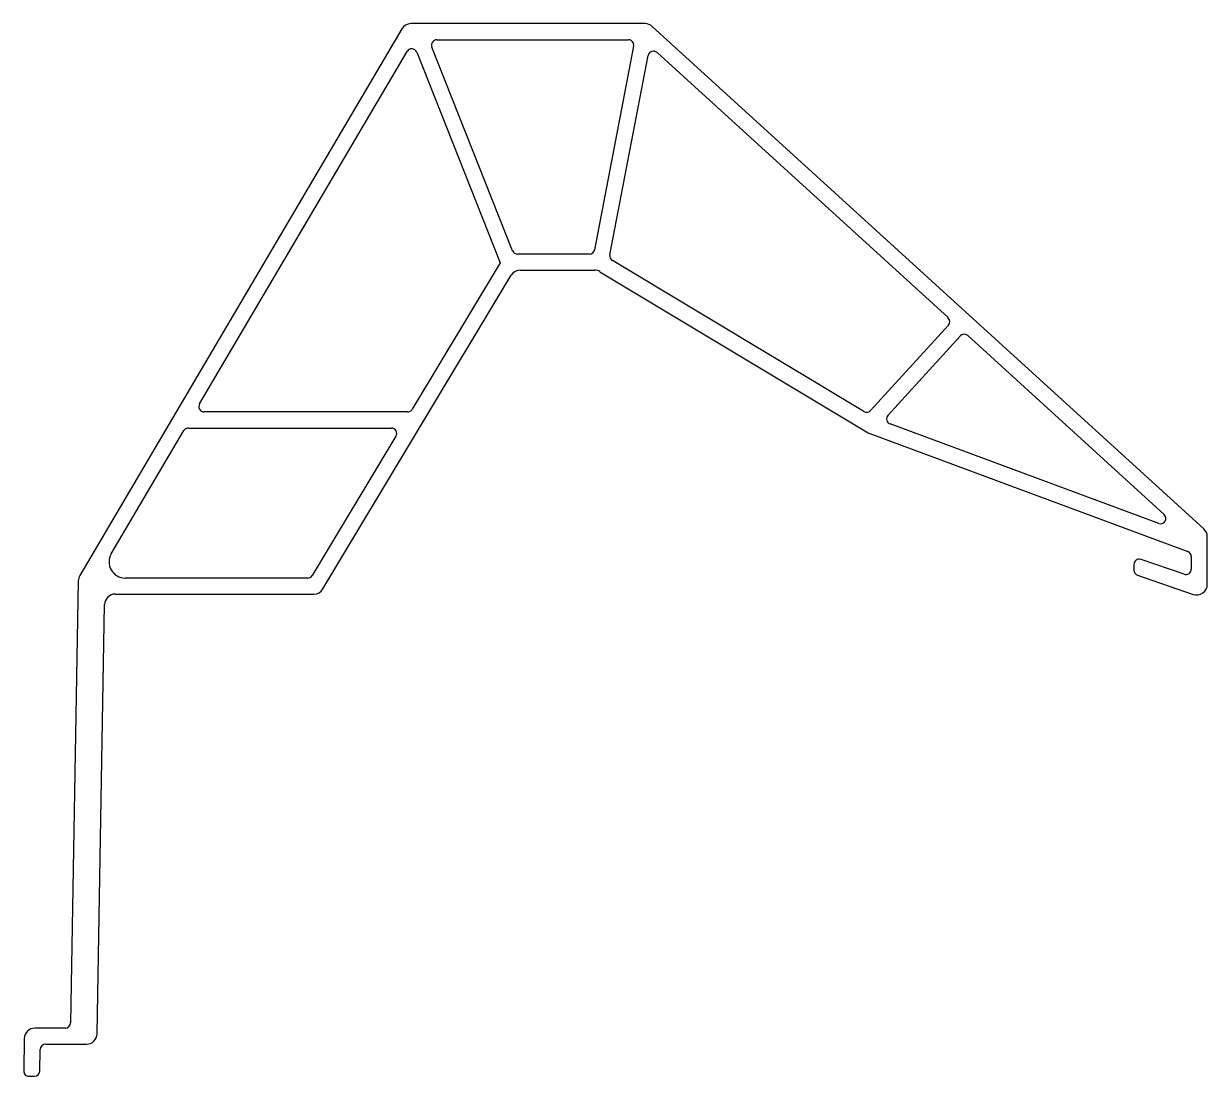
# Model space of a CAD drawing. Extents: x 5 to 226, y 6 to 202.
import ezdxf

# ---------------------------------------------------------------- set-up
doc = ezdxf.new("R2010")
doc.units = 0
doc.layers.get('0').update_dxf_attribs({"linetype": 'CONTINUOUS'})

msp = doc.modelspace()

# ---------------------------------------------------------------- linework, layer by layer
for p, q in [((75.11, 201.19), (15.01, 99.16)), ((120.55, 202.18), (76.83, 202.18)), ((224.87, 107.87), (121.9, 201.65)), ((81.69, 199.18), (117.43, 199.18)), ((37.37, 131.22), (76.12, 197)), ((77.91, 196.86), (93.48, 157.56)), ((95.82, 159.81), (80.76, 197.81)), ((118.41, 197.99), (111.12, 159.99)), ((122.79, 196.79), (177.11, 147.31)), ((113.99, 159.04), (121.13, 196.24)), ((110.13, 159.18), (96.75, 159.18)), ((93.48, 157.56), (77.04, 130.2)), ((161.41, 129.78), (114.46, 157.99)), ((60.41, 96.68), (95.57, 155.21)), ((97.28, 156.18), (111.1, 156.18)), ((112.13, 155.89), (162.17, 125.82)), ((177.17, 145.9), (162.66, 129.97)), ((165.9, 129.07), (179.39, 143.88)), ((180.8, 143.95), (217.47, 110.56)), ((76.19, 129.71), (38.23, 129.71)), ((20.89, 103.23), (34.43, 126.22)), ((35.29, 126.71), (73.18, 126.71)), ((216.44, 108.88), (166.29, 127.46)), ((74.04, 125.2), (58.42, 99.2)), ((162.51, 125.66), (221.87, 103.67)), ((225.52, 97.55), (225.52, 106.39)), ((221.19, 99.41), (213.15, 102.18)), ((222.52, 102.73), (222.52, 100.35)), ((211.82, 101.23), (211.82, 100.18)), ((14.73, 98.18), (13.29, 15.69)), ((57.56, 98.71), (23.47, 98.71)), ((212.49, 99.23), (222.87, 95.66)), ((21.65, 95.71), (58.69, 95.71)), ((18.25, 13.67), (19.65, 93.75)), ((12.29, 14.7), (6.64, 14.7)), ((4.64, 12.74), (4.53, 6.72)), ((8.6, 11.7), (16.25, 11.7)), ((7.53, 6.69), (7.6, 10.72)), ((5.53, 5.71), (6.53, 5.71))]:
    msp.add_line(p, q)
for centre, radius, start, end in [((76.83, 200.18), 2, 90, 149.5), ((120.55, 200.18), 2, 47.6733, 90), ((81.69, 198.18), 1, 90, 201.6149), ((117.43, 198.18), 1, 349.1327, 90), ((76.98, 196.49), 1, 21.6149, 149.5), ((122.11, 196.05), 1, 47.6733, 169.1327), ((96.75, 160.18), 1, 201.6149, 270), ((110.13, 160.18), 1, 270, 349.1327), ((114.97, 158.85), 1, 169.1327, 239), ((97.28, 154.18), 2, 90, 149), ((111.1, 154.18), 2, 59, 90), ((176.43, 146.57), 1, 317.6733, 47.6733), ((180.13, 143.21), 1, 47.6733, 137.6733), ((38.23, 130.71), 1, 149.5, 270), ((76.19, 130.71), 1, 270, 329), ((161.92, 130.64), 1, 239, 317.6733), ((166.64, 128.4), 1, 137.6733, 249.6733), ((35.29, 125.71), 1, 90, 149.5), ((73.18, 125.71), 1, 329, 90), ((163.2, 127.54), 2, 239, 249.6733), ((216.79, 109.82), 1, 249.6733, 47.6733), ((223.52, 106.39), 2, 0, 47.6733), ((23.47, 101.71), 3, 149.5, 270), ((212.82, 101.23), 1, 71, 180), ((221.52, 102.73), 1, 360, 69.6733), ((212.82, 100.18), 1, 180, 251), ((221.52, 100.35), 1, 251, 0), ((16.73, 98.14), 2, 149.5, 179), ((57.56, 99.71), 1, 270, 329), ((223.52, 97.55), 2, 251, 0), ((21.65, 93.71), 2, 90, 179), ((58.69, 97.71), 2, 270, 329), ((12.29, 15.7), 1, 270, 359), ((6.64, 12.7), 2, 90, 179), ((16.25, 13.7), 2, 270, 359), ((8.6, 10.7), 1, 90, 179), ((5.53, 6.71), 1, 179, 270), ((6.53, 6.71), 1, 270, 359)]:
    msp.add_arc(centre, radius, start, end)

doc.saveas('drawing.dxf')
